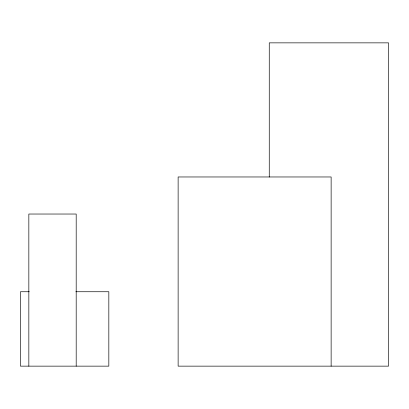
<?xml version="1.0" encoding="UTF-8"?>
<svg xmlns="http://www.w3.org/2000/svg" width="409" height="409" viewBox="0 0 409 409"><rect width="100%" height="100%" fill="white"/><g stroke="black" fill="none" stroke-linecap="round" stroke-linejoin="round"><path stroke-width="0.61" d="M29.264 291.74L20.45 291.74L20.45 366.142L108.83 366.142L108.83 291.74L75.864 291.74M331.132 366.142L331.132 176.969L178.13 176.969L178.13 366.142L388.55 366.142L388.55 42.858L269.26 42.858L269.26 177.025M76.192 366.142L76.192 214.03L28.84 214.03L28.84 366.142"/></g></svg>
